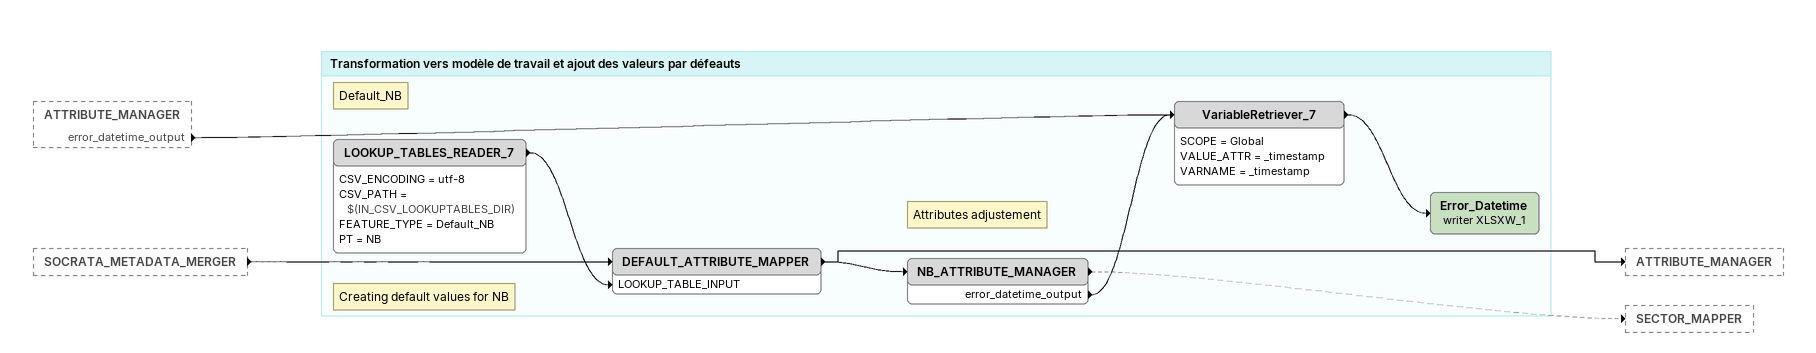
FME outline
ATTRIBUTE_MANAGER [outside]
    error_datetime_output -> VariableRetriever_7
SOCRATA_METADATA_MERGER [outside]
    -> DEFAULT_ATTRIBUTE_MAPPER

Bookmark: Transformation vers modèle de travail et ajout des valeurs par défeauts
Note: Default_NB
LOOKUP_TABLES_READER_7
    CSV_ENCODING = utf-8
    CSV_PATH = $(IN_CSV_LOOKUPTABLES_DIR)
    FEATURE_TYPE = Default_NB
    PT = NB
    -> DEFAULT_ATTRIBUTE_MAPPER [LOOKUP_TABLE_INPUT]
Note: Creating default values for NB
DEFAULT_ATTRIBUTE_MAPPER
    -> NB_ATTRIBUTE_MANAGER
    -> ATTRIBUTE_MANAGER
Note: Attributes adjustement
NB_ATTRIBUTE_MANAGER
    -> SECTOR_MAPPER [off]
    error_datetime_output -> VariableRetriever_7
VariableRetriever_7
    SCOPE = Global
    VALUE_ATTR = _timestamp
    VARNAME = _timestamp
    -> Error_Datetime (writer XLSXW_1)
Error_Datetime (writer XLSXW_1)
